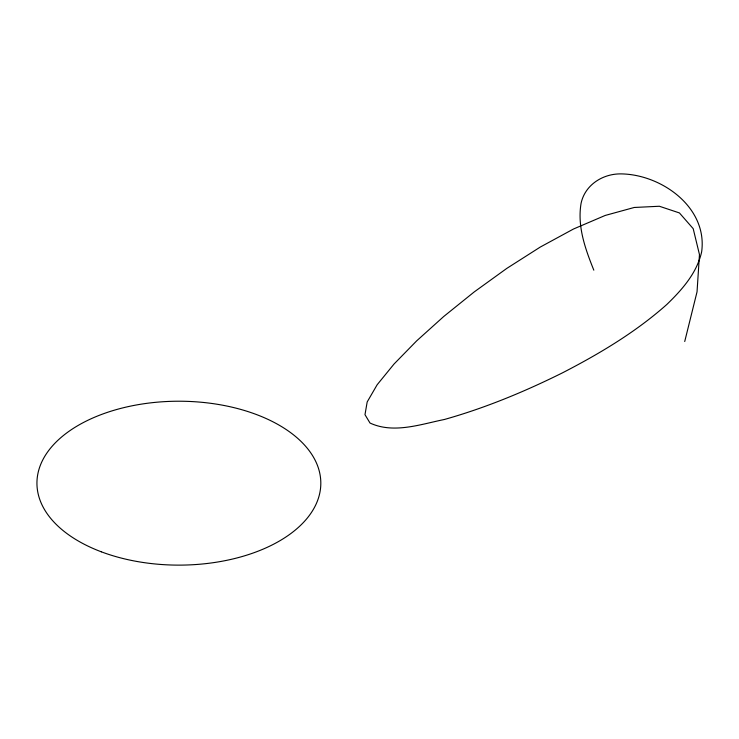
<?xml version="1.0" encoding="UTF-8"?>
<svg xmlns="http://www.w3.org/2000/svg" width="739" height="739" viewBox="0 0 739 739"><rect width="100%" height="100%" fill="white"/><g stroke="black" fill="none" stroke-linecap="round" stroke-linejoin="round"><path stroke-width="1.11" d="M684.72 341.52L697.043 291.803L699.464 254.567L693.191 228.656L679.427 212.934L659.373 206.255L634.238 207.474L605.204 215.446L573.492 229.016L540.292 247.048L506.806 268.396L474.235 291.914L443.788 316.449L416.657 340.873L394.044 364.022L377.149 384.76L367.181 401.951L364.983 414.671L370.008 423.031C393.628 433.987 420.399 424.343 444.388 419.484C485.227 408.002 524.533 391.688 562.481 372.844C599.468 353.75 635.558 332.264 666.781 304.514C682.005 289.78 696.831 273.181 701.634 251.934C707.851 207.613 661.747 174.506 621.25 173.896C603.015 173.545 585.066 184.741 581.094 203.234C577.122 226.393 585.325 249.006 593.823 270.178M101.298 551.802A141.943 81.955 0 0 0 320.606 487.638A141.943 81.955 0 0 0 114.711 410.071A141.943 81.955 0 0 0 101.298 551.802"/></g></svg>
